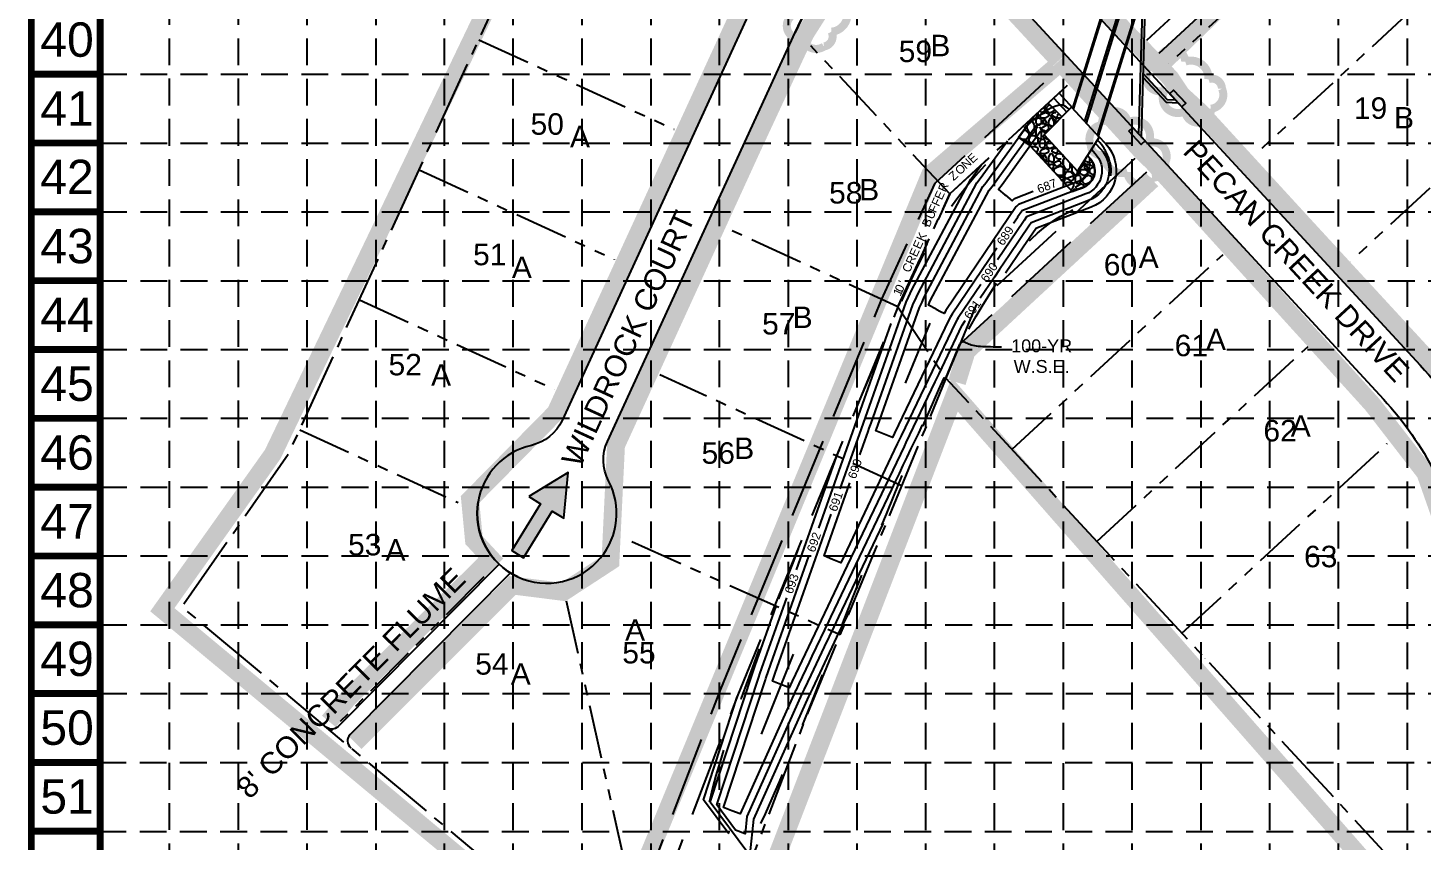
# Model space of a CAD drawing. Header units: inches. Extents: x 2374673 to 2376216, y 6907678 to 6910144.
# Drawn here: x 2374673 to 2375453, y 6908136 to 6908590 of the extents above; entities that cross this region are included whole.
import ezdxf
from ezdxf.enums import TextEntityAlignment as Align

# ---------------------------------------------------------------- set-up
doc = ezdxf.new("R2010")
doc.units = ezdxf.units.IN
doc.header["$LTSCALE"] = 60
doc.header["$MEASUREMENT"] = 0
for name, pattern in [('DASH', [1, 0.5, -0.5]), ('DASHED', [0.75, 0.5, -0.25]), ('FLOW_ARROW', [2, 1, 1]), ('HIDDEN', [0.375, 0.25, -0.125]), ('LEADER_LINE', [2, 1, 1]), ('LONG_DASH', [1, 0.75, -0.25]), ('LONG_SHORT_DASH', [1, 0.7, -0.1, 0.1, -0.1]), ('LONG_TWO_SHORT', [1, 0.5, -0.1, 0.1, -0.1, 0.1, -0.1])]:
    doc.linetypes.add(name, pattern=pattern)
for name, color, linetype in [('100_WSE', 4, 'Continuous'), ('ADJOINER_TEXT', 4, 'LONG_TWO_SHORT'), ('ARROWS', 252, 'Continuous'), ('BASE', 7, 'Continuous'), ('BOUNDARY', 13, 'Continuous'), ('CHANNEL_CONT', 5, 'Continuous'), ('CREEK_BUFFER', 4, 'LEADER_LINE'), ('CURB', 5, 'Continuous'), ('Erosion Blanket', 84, 'Continuous'), ('GRADING_PAD-TEXT', 11, 'Continuous'), ('GRID', 254, 'DASHED'), ('Inlet Protection', 5, 'Continuous'), ('Limits of Disturbance', 1, 'Continuous'), ('LOT__40', 4, 'Continuous'), ('LOT_LINES', 13, 'LONG_TWO_SHORT'), ('SD_INLETS', 5, 'Continuous'), ('SD_PIPE', 1, 'Continuous'), ('Silt Fence', 200, 'Continuous')]:
    doc.layers.add(name, color=color, linetype=linetype)
doc.styles.get("Standard").update_dxf_attribs({"font": 'ARIAL.TTF'})

# ---------------------------------------------------------------- blocks, each defined once
blk = doc.blocks.new('arrow')
blk.add_lwpolyline([(-67.01, -25.36), (-59.33, -25.42), (-59.57, -56.14), (-51.89, -56.2), (-51.65, -25.48), (-43.97, -25.54), (-55.3, -2.41), (-67.01, -25.36)], close=True)
at = {"color": 254}
for points in [[(-43.97, -25.54), (-67.01, -25.36), (-55.3, -2.41), (-67.01, -25.36)], [(-59.57, -56.14), (-51.89, -56.2), (-59.33, -25.42), (-51.65, -25.48)]]:
    blk.add_solid(points, dxfattribs=at)

msp = doc.modelspace()

# ---------------------------------------------------------------- linework, layer by layer
at = {"layer": '100_WSE', "color": 5, "linetype": 'DASH', "flags": 128}
msp.add_lwpolyline([(2375255.39, 6908544.53), (2375254.66, 6908545.29), (2375253.87, 6908545.99), (2375252.99, 6908546.57), (2375251.94, 6908546.96), (2375250.69, 6908547.1), (2375249.17, 6908546.92), (2375247.35, 6908546.37), (2375245.15, 6908545.38), (2375242.54, 6908543.89), (2375239.46, 6908541.83), (2375235.88, 6908539.17), (2375231.86, 6908535.94), (2375227.48, 6908532.19), (2375222.82, 6908527.98), (2375217.98, 6908523.35), (2375213.03, 6908518.38), (2375208.05, 6908513.1), (2375203.12, 6908507.58), (2375198.34, 6908501.86), (2375193.78, 6908496.01), (2375189.5, 6908490.07), (2375185.49, 6908484.03), (2375181.71, 6908477.88), (2375178.14, 6908471.62), (2375174.72, 6908465.22), (2375171.43, 6908458.68), (2375168.22, 6908451.99), (2375165.07, 6908445.14), (2375161.94, 6908438.11), (2375158.79, 6908430.88), (2375155.6, 6908423.47), (2375152.35, 6908415.87), (2375149.07, 6908408.11), (2375145.74, 6908400.21), (2375142.38, 6908392.19), (2375138.99, 6908384.06), (2375135.58, 6908375.85), (2375132.16, 6908367.58), (2375128.72, 6908359.27), (2375125.28, 6908350.93), (2375121.83, 6908342.58), (2375118.38, 6908334.21), (2375114.91, 6908325.79), (2375111.44, 6908317.31), (2375107.94, 6908308.73), (2375104.43, 6908300.05), (2375100.88, 6908291.23), (2375097.31, 6908282.26), (2375093.71, 6908273.12), (2375090.06, 6908263.78), (2375086.38, 6908254.24), (2375082.7, 6908244.56), (2375079.06, 6908234.84), (2375075.49, 6908225.15), (2375072.04, 6908215.57), (2375068.75, 6908206.2), (2375065.65, 6908197.1), (2375062.79, 6908188.38), (2375060.21, 6908180.11), (2375057.94, 6908172.36), (2375056.02, 6908165.22), (2375054.43, 6908158.67), (2375053.15, 6908152.69), (2375052.14, 6908147.24), (2375051.39, 6908142.3), (2375050.86, 6908137.84), (2375050.53, 6908133.84), (2375050.38, 6908130.27), (2375050.38, 6908127.11), (2375050.5, 6908124.32), (2375050.73, 6908121.88), (2375051.05, 6908119.78), (2375051.49, 6908118.01), (2375052.04, 6908116.55), (2375052.72, 6908115.4), (2375053.52, 6908114.55), (2375054.45, 6908113.98), (2375055.52, 6908113.68), (2375056.74, 6908113.64), (2375058.1, 6908113.86), (2375059.62, 6908114.33), (2375061.31, 6908115.12), (2375063.17, 6908116.33), (2375065.22, 6908118.03), (2375067.46, 6908120.3), (2375069.91, 6908123.25), (2375072.57, 6908126.94), (2375075.46, 6908131.47), (2375078.58, 6908136.92), (2375081.94, 6908143.37), (2375085.56, 6908150.88), (2375089.4, 6908159.37), (2375093.44, 6908168.72), (2375097.67, 6908178.81), (2375102.05, 6908189.53), (2375106.55, 6908200.78), (2375111.16, 6908212.42), (2375115.85, 6908224.35), (2375120.6, 6908236.46), (2375125.37, 6908248.62), (2375130.14, 6908260.74), (2375134.9, 6908272.74), (2375139.61, 6908284.57), (2375144.25, 6908296.17), (2375148.81, 6908307.48), (2375153.25, 6908318.44), (2375157.56, 6908329.01), (2375161.71, 6908339.11), (2375165.68, 6908348.69), (2375169.45, 6908357.69), (2375172.99, 6908366.07), (2375176.35, 6908373.89), (2375179.54, 6908381.2), (2375182.61, 6908388.06), (2375185.59, 6908394.55), (2375188.51, 6908400.73), (2375191.41, 6908406.65), (2375194.32, 6908412.39), (2375197.29, 6908418.01), (2375200.33, 6908423.58), (2375203.48, 6908429.14), (2375206.73, 6908434.66), (2375210.06, 6908440.1), (2375213.46, 6908445.41), (2375216.91, 6908450.56), (2375220.39, 6908455.5), (2375223.88, 6908460.18), (2375227.37, 6908464.56), (2375230.85, 6908468.59), (2375234.29, 6908472.24), (2375237.68, 6908475.46), (2375240.99, 6908478.29), (2375244.22, 6908480.75), (2375247.34, 6908482.88), (2375250.33, 6908484.73), (2375253.17, 6908486.31), (2375255.85, 6908487.68), (2375258.34, 6908488.85), (2375260.63, 6908489.88), (2375262.69, 6908490.79), (2375264.52, 6908491.62), (2375266.12, 6908492.38), (2375267.53, 6908493.09), (2375268.76, 6908493.75), (2375269.84, 6908494.38), (2375270.79, 6908495), (2375271.62, 6908495.62), (2375272.37, 6908496.24), (2375273.05, 6908496.89), (2375273.69, 6908497.57), (2375274.31, 6908498.3), (2375274.9, 6908499.07), (2375275.46, 6908499.88), (2375275.98, 6908500.72), (2375276.48, 6908501.59), (2375276.93, 6908502.47), (2375277.35, 6908503.37), (2375277.72, 6908504.28), (2375278.04, 6908505.2), (2375278.3, 6908506.11), (2375278.52, 6908507.02), (2375278.68, 6908507.92), (2375278.79, 6908508.81), (2375278.85, 6908509.7), (2375278.86, 6908510.58), (2375278.83, 6908511.46), (2375278.75, 6908512.33), (2375278.63, 6908513.21), (2375278.48, 6908514.07), (2375278.28, 6908514.94), (2375278.05, 6908515.8), (2375277.79, 6908516.66), (2375277.5, 6908517.5), (2375277.19, 6908518.34), (2375276.86, 6908519.15), (2375276.5, 6908519.94), (2375276.14, 6908520.7), (2375275.76, 6908521.43), (2375275.38, 6908522.13), (2375274.99, 6908522.78), (2375274.61, 6908523.39), (2375274.22, 6908523.96), (2375273.84, 6908524.5), (2375273.45, 6908525.01), (2375273.07, 6908525.48), (2375272.68, 6908525.94), (2375272.3, 6908526.38), (2375271.92, 6908526.81), (2375271.53, 6908527.22), (2375271.15, 6908527.63)], dxfattribs=at)
at = {"layer": '100_WSE', "color": 250, "linetype": 'LEADER_LINE', "flags": 128}
msp.add_lwpolyline([(2375195.79, 6908415.18), (2375196.4, 6908414.86), (2375197.02, 6908414.55), (2375197.66, 6908414.24), (2375198.32, 6908413.95), (2375199.03, 6908413.66), (2375199.78, 6908413.39), (2375200.59, 6908413.14), (2375201.47, 6908412.92), (2375202.42, 6908412.71), (2375203.46, 6908412.54), (2375204.59, 6908412.4), (2375205.8, 6908412.28), (2375207.1, 6908412.19), (2375208.46, 6908412.13), (2375209.87, 6908412.08), (2375211.34, 6908412.05), (2375212.84, 6908412.03), (2375214.37, 6908412.02), (2375215.93, 6908412.01), (2375217.49, 6908412.01)], dxfattribs=at)
at = {"layer": 'BASE', "const_width": 3.85}
for points in [[(2376214, 6907679.5), (2376214, 6910141.68), (2374675.13, 6910141.68), (2374675.13, 6907679.5)], [(2376175.53, 6907717.97), (2376175.53, 6910103.21), (2374713.6, 6910103.21), (2374713.6, 6907717.97)]]:
    msp.add_lwpolyline(points, close=True, dxfattribs=at)
for points in [[(2374713.6, 6908564.35), (2374675.13, 6908564.35)], [(2374713.6, 6908525.87), (2374675.13, 6908525.87)], [(2374713.6, 6908487.4), (2374675.13, 6908487.4)], [(2374713.6, 6908448.93), (2374675.13, 6908448.93)], [(2374713.6, 6908410.46), (2374675.13, 6908410.46)], [(2374713.6, 6908371.99), (2374675.13, 6908371.99)], [(2374713.6, 6908333.52), (2374675.13, 6908333.52)], [(2374713.6, 6908295.04), (2374675.13, 6908295.04)], [(2374713.6, 6908256.57), (2374675.13, 6908256.57)], [(2374713.6, 6908218.1), (2374675.13, 6908218.1)], [(2374713.6, 6908179.63), (2374675.13, 6908179.63)], [(2374713.6, 6908141.16), (2374675.13, 6908141.16)]]:
    msp.add_lwpolyline(points, dxfattribs=at)
at = {"layer": 'BOUNDARY', "color": 250, "linetype": 'LONG_SHORT_DASH', "flags": 128}
msp.add_lwpolyline([(2375316.21, 6909999.41), (2375481.95, 6910001.17), (2375631.36, 6910000.99), (2376062.88, 6910004.02), (2376169.01, 6909200.59), (2375755.32, 6909180.66), (2375806.37, 6908882.92), (2375905.72, 6908301.86), (2375500.03, 6908055.74), (2375186.51, 6908394.4), (2375107.09, 6908202.16), (2375041.7, 6908030.88), (2374759.33, 6908266.66), (2374819, 6908352.16), (2374966.8, 6908673.77), (2374727.75, 6908833.73), (2375002.39, 6909918.05), (2375142.41, 6909998.91), (2375316.21, 6909999.41)], close=True, dxfattribs=at)
at = {"layer": 'CHANNEL_CONT', "color": 5, "linetype": 'Continuous', "flags": 128}
for points in [[(2375249.75, 6908553.74), (2375257.32, 6908545.53)], [(2375240.93, 6908545.6), (2375248.4, 6908537.51)], [(2375251.35, 6908540.48), (2375243.67, 6908548.12)], [(2375246.81, 6908551.02), (2375254.05, 6908543.18)], [(2375214.98, 6908467.17), (2375189.95, 6908430.24), (2375189.94, 6908430.21), (2375189.11, 6908428.8), (2375188.1, 6908427.08), (2375157.76, 6908363.69), (2375156.57, 6908361.19), (2375154.68, 6908361.97), (2375151.95, 6908363.1), (2375151.94, 6908363.1), (2375147.33, 6908365.01), (2375148.38, 6908368), (2375171.74, 6908433.87), (2375173.14, 6908436.99), (2375174.33, 6908439.65), (2375207.23, 6908501.55), (2375209, 6908503.78), (2375209.42, 6908504.32), (2375235.7, 6908540.77)], [(2375138.37, 6908351.64), (2375142.94, 6908364.61), (2375143.63, 6908366.54), (2375144.62, 6908369.34), (2375168.05, 6908435.41), (2375169.97, 6908439.7), (2375170.9, 6908441.71), (2375203.8, 6908503.61), (2375205.7, 6908506.01), (2375220.96, 6908527.16)], [(2375127.42, 6908332.58), (2375139.25, 6908366.13), (2375164.35, 6908436.94), (2375165.63, 6908439.8), (2375167.47, 6908443.78), (2375200.37, 6908505.68), (2375202.09, 6908507.84), (2375206.21, 6908513.55)], [(2375205.98, 6908446.77), (2375193.38, 6908428.17), (2375192.75, 6908427.17), (2375191.79, 6908425.55), (2375161.49, 6908362.23), (2375160.26, 6908359.66), (2375159.32, 6908357.68), (2375127.67, 6908291.24), (2375123.04, 6908293.15), (2375118.42, 6908295.06), (2375132.84, 6908335.95)], [(2375197.16, 6908426.63), (2375196.81, 6908426.11), (2375195.56, 6908424.14), (2375195.49, 6908424.01), (2375182.52, 6908396.92), (2375180.36, 6908392.4), (2375164.13, 6908358.5), (2375163.08, 6908356.29), (2375131.36, 6908289.72), (2375100.52, 6908224.97), (2375098.81, 6908221.38), (2375098.19, 6908221.64), (2375094.16, 6908223.2), (2375094.15, 6908223.21), (2375089.5, 6908225.02), (2375091.07, 6908229.48), (2375114.73, 6908296.59), (2375122.42, 6908318.4)], [(2375115.43, 6908310.61), (2375135.55, 6908367.66), (2375155.91, 6908425.08)], [(2375173.24, 6908368.28), (2375171.08, 6908363.77), (2375168.92, 6908359.25), (2375166.77, 6908354.76), (2375164.62, 6908350.24), (2375162.47, 6908345.72), (2375160.31, 6908341.2), (2375158.16, 6908336.68), (2375156.01, 6908332.16), (2375122.03, 6908260.83), (2375121, 6908258.77), (2375111.59, 6908238.98), (2375110.07, 6908235.73), (2375104.29, 6908223.59), (2375102.54, 6908219.92), (2375102.24, 6908219.29), (2375071.44, 6908150.84), (2375066.78, 6908152.65), (2375062.12, 6908154.45), (2375085.54, 6908225.81), (2375085.78, 6908226.48), (2375087.3, 6908230.83), (2375109.9, 6908294.91)], [(2375103.01, 6908287.37), (2375125.42, 6908350.93)], [(2375151.49, 6908313.39), (2375126.53, 6908261), (2375123.75, 6908255.42), (2375118.45, 6908244.27), (2375110.96, 6908228.33), (2375107.28, 6908220.6), (2375105.99, 6908217.88), (2375075.17, 6908149.39), (2375074.17, 6908139.69), (2375068.9, 6908141.74), (2375058.39, 6908155.9), (2375081.81, 6908227.26), (2375082.51, 6908229.23), (2375083.57, 6908232.25), (2375097.47, 6908271.68)], [(2375132.34, 6908263.9), (2375131.04, 6908261.18), (2375126.51, 6908252.08), (2375125.31, 6908249.56), (2375111.85, 6908220.92), (2375109.72, 6908216.44), (2375101.5, 6908198.17), (2375078.9, 6908147.95), (2375076.89, 6908128.55), (2375075.68, 6908129.02), (2375054.66, 6908157.35), (2375078.08, 6908228.71), (2375079.48, 6908232.67), (2375079.87, 6908233.78), (2375091.6, 6908267.03)], [(2375065.15, 6908139.63), (2375050.93, 6908158.79), (2375069.82, 6908216.34)]]:
    msp.add_lwpolyline(points, dxfattribs=at)
for points in [[(2375263.39, 6908515.37), (2375264.16, 6908514.54, -0.529707), (2375261.9, 6908504.87), (2375227.03, 6908491.44), (2375225.93, 6908490.41), (2375225.85, 6908490.33), (2375186.53, 6908432.3), (2375185.56, 6908430.62), (2375183.44, 6908431.5), (2375181.12, 6908432.9), (2375180.97, 6908432.99), (2375176.69, 6908435.17), (2375177.75, 6908437.59), (2375210.65, 6908499.49), (2375212.88, 6908502.36), (2375213.7, 6908503.42), (2375236.04, 6908534.4, -0.474281), (2375245.31, 6908534.95), (2375245.57, 6908534.67)], [(2375242.75, 6908531.84), (2375242.37, 6908532.24, 0.474281), (2375239.28, 6908532.06), (2375217.98, 6908502.52), (2375215.95, 6908499.86), (2375219.49, 6908496.96), (2375219.78, 6908496.74), (2375223.61, 6908493.61), (2375224.81, 6908494.84), (2375224.87, 6908494.89), (2375235.22, 6908498.88)], [(2375271.68, 6908529.98), (2375275.91, 6908525.39, -0.529707), (2375267.65, 6908489.94), (2375236.84, 6908478.07), (2375236.75, 6908477.93), (2375229.73, 6908467.57), (2375219.9, 6908453.06)], [(2375270.03, 6908525.87), (2375272.98, 6908522.68, -0.529707), (2375266.22, 6908493.67), (2375234.21, 6908481.35), (2375233.78, 6908480.71), (2375233.32, 6908480), (2375222.09, 6908463.42), (2375219.28, 6908459.27), (2375216.47, 6908455.13), (2375213.66, 6908450.98), (2375210.85, 6908446.84), (2375208.04, 6908442.69), (2375205.59, 6908439.08)], [(2375267.82, 6908522.37), (2375270.04, 6908519.96, -0.529707), (2375264.78, 6908497.4), (2375231.62, 6908484.64), (2375230.2, 6908482.53), (2375229.9, 6908482.06), (2375215.32, 6908460.54)], [(2375265.61, 6908518.87), (2375267.1, 6908517.25, -0.529707), (2375263.34, 6908501.14), (2375229.04, 6908487.93), (2375228.88, 6908487.7), (2375226.61, 6908484.35), (2375226.47, 6908484.12), (2375224.31, 6908480.94)], [(2375250.75, 6908504.86), (2375260.47, 6908508.6, 0.529707), (2375261.22, 6908511.82), (2375261.18, 6908511.86)]]:
    msp.add_lwpolyline(points, format="xyb", dxfattribs=at)
at = {"layer": 'CREEK_BUFFER', "color": 250, "linetype": 'LONG_DASH', "flags": 128}
for points in [[(2375298.91, 6908583.47), (2375328.66, 6908610.93), (2375362.52, 6908692.89), (2375387.27, 6908857.78), (2375398.25, 6908930.96), (2375399.22, 6908989.45)], [(2375305.69, 6908576.12), (2375337.06, 6908605.08), (2375372.22, 6908690.2), (2375397.16, 6908856.3), (2375408.24, 6908930.14), (2375409.22, 6908989.28)], [(2375012.43, 6908094.41), (2375060.62, 6908220.62), (2375150.52, 6908438.23), (2375180.45, 6908503.38), (2375247.59, 6908565.35)], [(2375254.38, 6908558), (2375188.7, 6908497.39), (2375159.69, 6908434.23), (2375070.12, 6908217.43), (2375020.55, 6908087.63), (2375012.43, 6908094.41)], [(2375292.05, 6908517.18), (2375203.46, 6908435.41), (2375186.51, 6908394.4)], [(2375186.51, 6908394.4), (2375194.37, 6908413.42), (2375298.83, 6908509.83)]]:
    msp.add_lwpolyline(points, dxfattribs=at)
at = {"layer": 'CURB', "color": 250, "linetype": 'Continuous', "flags": 128}
for points in [[(2375664.66, 6908767.46), (2375623.6, 6909007.63, 0.414214), (2375600.51, 6909023.97), (2375504.55, 6909007.56, -0.105177), (2375290.85, 6909016.17), (2375254.2, 6909025.52, 0.435971), (2375229.57, 6909009.64), (2375229.51, 6909009.33, 0.006791), (2375227.38, 6908996.3), (2375193.37, 6908769.69, -0.054703), (2375178.66, 6908714), (2375178.66, 6908714, 0.285621), (2375182.63, 6908693.25), (2375451.72, 6908401.67, -0.136328), (2375504.05, 6908299.75), (2375504.05, 6908299.75, 0.085455), (2375527.1, 6908240.99), (2375573.92, 6908163.64)], [(2375135.28, 6908640.06), (2375135.28, 6908640.06, 0.065885), (2375102.27, 6908587.67), (2375102.27, 6908587.67), (2375102.27, 6908587.67, -0.065885), (2375135.28, 6908640.06), (2375135.28, 6908640.06, 0.018078), (2375146.94, 6908655.17), (2375146.94, 6908655.17, -0.475332), (2375177.9, 6908657.09), (2375431.14, 6908382.68, -0.136328), (2375476.63, 6908294.09), (2375481.97, 6908268.18, 0.085455), (2375510.97, 6908194.26), (2375541.41, 6908143.96)], [(2375076.83, 6908599.35), (2374971.85, 6908370.78, -0.232963), (2374954.7, 6908356.84), (2374954.7, 6908356.84, 0.303136), (2374924.94, 6908325.37), (2374924.94, 6908325.37, 0.339454), (2374947.11, 6908283.38), (2374947.11, 6908283.38), (2374947.11, 6908283.38, -0.339454), (2374924.94, 6908325.37), (2374924.94, 6908325.37)], [(2374947.11, 6908283.38), (2374947.11, 6908283.38, 0.339454), (2374993.41, 6908293.93), (2374993.41, 6908293.93, 0.303135), (2374997.89, 6908337.01), (2374997.89, 6908337.01, -0.232963), (2374997.29, 6908359.09), (2375102.27, 6908587.67)]]:
    msp.add_lwpolyline(points, format="xyb", dxfattribs=at)
at = {"layer": 'Erosion Blanket', "const_width": 10, "flags": 128}
for points in [[(2374841.51, 6908202.56), (2374852.01, 6908215.23), (2374932.03, 6908293.73), (2374922.62, 6908303.86), (2374920.45, 6908326.65), (2374968.24, 6908375.13), (2375076.33, 6908609.86), (2375128.37, 6908687.12), (2375130.5, 6908697.54), (2375126.13, 6908706.1), (2375112.64, 6908720), (2375090.88, 6908738.7), (2375071.57, 6908755.18), (2374928.14, 6908851.04), (2374888.84, 6908864.91), (2374870.7, 6908889.8), (2374868.84, 6908920.01), (2374889, 6908956.56), (2375095.3, 6909772.99)], [(2375249.66, 6908572.02), (2375239.87, 6908582.5), (2375183.18, 6908643.85), (2375173.73, 6908654.23), (2375160.51, 6908658), (2375152.02, 6908650.45), (2375148.15, 6908649.77), (2375140.19, 6908637.61), (2375118.44, 6908603.66), (2375107.87, 6908587.02), (2375077.91, 6908522.66), (2375002.04, 6908356.85), (2374998.93, 6908292.06), (2374972.69, 6908274.94), (2374944.13, 6908278.53), (2374856.23, 6908190.6)], [(2375271.34, 6908604.58), (2375311.96, 6908562.19), (2375318.19, 6908552.85), (2375328.87, 6908543.07), (2375383.56, 6908483.39), (2375457.87, 6908402.7), (2375489.73, 6908356.58), (2375510.14, 6908297.62), (2375532.53, 6908243.38), (2375534.4, 6908240.22)], [(2375249.75, 6908571.85), (2375295.93, 6908521.29), (2375302.15, 6908515.25), (2375354.16, 6908457.82), (2375424.84, 6908379.85), (2375454.57, 6908341.38), (2375472.93, 6908289.06), (2375477.38, 6908261.61), (2375506.7, 6908191.16), (2375537.81, 6908140.04), (2375540.5, 6908116.7)]]:
    msp.add_lwpolyline(points, dxfattribs=at)
at = {"layer": 'GRADING_PAD-TEXT', "color": 250, "linetype": 'FLOW_ARROW', "flags": 128}
for points in [[(2375177.59, 6908425.18), (2375163.72, 6908391.6)], [(2375101.16, 6908240.18), (2375083.14, 6908195.49)]]:
    msp.add_lwpolyline(points, dxfattribs=at)
at = {"layer": 'GRID', "linetype": 'HIDDEN'}
for p, q in [((2374752.43, 6907871.86), (2374752.22, 6910101.77)), ((2374791.06, 6907871.86), (2374790.58, 6910101.75)), ((2374829.42, 6907871.85), (2374829.06, 6910101.65)), ((2374868.09, 6907871.84), (2374867.48, 6910101.59)), ((2374906.22, 6907871.84), (2374906.05, 6910101.89)), ((2374944.45, 6907871.83), (2374944.57, 6910101.82)), ((2374983.21, 6907871.83), (2374983, 6910101.67)), ((2375021.82, 6907871.82), (2375021.43, 6910101.71)), ((2375059.99, 6907871.81), (2375059.99, 6910101.68)), ((2375098.56, 6907871.81), (2375098.52, 6910101.67)), ((2375136.8, 6907871.8), (2375136.87, 6910101.67)), ((2375175.28, 6907871.8), (2375175.51, 6910101.62)), ((2375213.73, 6907871.79), (2375213.73, 6910103.21)), ((2375252.21, 6907871.78), (2375252.21, 6910103.21)), ((2375290.68, 6907871.78), (2375290.68, 6910103.21)), ((2375329.15, 6907871.77), (2375329.15, 6910103.21)), ((2375367.62, 6907871.76), (2375367.62, 6910103.21)), ((2375406.09, 6907871.76), (2375406.09, 6910103.21)), ((2375444.56, 6907871.75), (2375444.56, 6910103.21)), ((2374713.6, 6908564.35), (2376175.53, 6908564.35)), ((2374713.6, 6908525.87), (2376175.53, 6908525.87)), ((2374713.6, 6908487.4), (2376175.53, 6908487.4)), ((2374713.6, 6908448.93), (2376175.53, 6908448.93)), ((2374713.6, 6908410.46), (2376175.53, 6908410.46)), ((2374713.6, 6908371.99), (2376175.53, 6908371.99)), ((2374713.6, 6908333.52), (2376175.53, 6908333.52)), ((2374713.6, 6908295.04), (2376175.53, 6908295.04)), ((2374713.6, 6908256.57), (2376175.53, 6908256.57)), ((2374713.6, 6908218.1), (2376175.53, 6908218.1)), ((2374713.24, 6908179.5), (2376175.16, 6908179.5)), ((2374713.24, 6908141.03), (2376175.16, 6908141.03))]:
    msp.add_line(p, q, dxfattribs=at)
at = {"layer": 'Inlet Protection', "color": 5, "const_width": 4.48}
for points in [[(2375130.3, 6908602.39, 0.520567), (2375130.3, 6908602.39, 0.765195), (2375131.54, 6908616.38, 0.417879), (2375121.92, 6908622.43, 0.6649), (2375112.51, 6908611.4, 0.744833), (2375102.84, 6908598.37, 0.975642), (2375106.38, 6908584.33, 0.520567), (2375118.36, 6908579.86, 0.520567), (2375122.49, 6908588.12, 0.540264), (2375130.3, 6908602.39)], [(2375320.31, 6908571.38, 0.520567), (2375320.31, 6908571.38, 0.765195), (2375306.66, 6908574.69, 0.417879), (2375299.25, 6908566.08, 0.6649), (2375308.76, 6908555.13, 0.744833), (2375320.2, 6908543.63, 0.975642), (2375334.62, 6908545.04, 0.520567), (2375340.82, 6908556.22, 0.520567), (2375333.27, 6908561.53, 0.540264), (2375320.31, 6908571.38)], [(2375288.07, 6908509.6, 0.520567), (2375288.07, 6908509.6, 0.765195), (2375301.73, 6908506.32, 0.417879), (2375309.13, 6908514.94, 0.6649), (2375299.6, 6908525.87, 0.744833), (2375288.13, 6908537.36, 0.975642), (2375273.72, 6908535.92, 0.520567), (2375267.54, 6908524.73, 0.520567), (2375275.1, 6908519.43, 0.540264), (2375288.07, 6908509.6)]]:
    msp.add_lwpolyline(points, format="xyb", close=True, dxfattribs=at)
at = {"layer": 'Limits of Disturbance', "linetype": 'HIDDEN', "ltscale": 3, "const_width": 10, "flags": 128}
msp.add_lwpolyline([(2375917.52, 6908306.42), (2375876.02, 6908506.29), (2375764.63, 6909176.84), (2376167.49, 6909198.62), (2376072.3, 6910009.39), (2375136.3, 6910007.12), (2374990.7, 6909921.8), (2374722.35, 6908831.27), (2374961.44, 6908667.07), (2374810.13, 6908351.94), (2374748.38, 6908264.99), (2375048.84, 6908015.2), (2375191.43, 6908385.27), (2375493.49, 6908041.16)], close=True, dxfattribs=at)
at = {"layer": 'LOT_LINES', "color": 250, "linetype": 'LONG_TWO_SHORT', "flags": 128}
for points in [[(2375399.4, 6908651.52), (2375311.21, 6908570.14)], [(2375446.87, 6908600.08), (2375358.69, 6908518.7)], [(2374925.39, 6908583.65), (2375034.49, 6908533.54)], [(2375188.7, 6908497.39), (2375110.95, 6908580.21)], [(2375188.7, 6908497.39), (2375254.38, 6908558)], [(2375501.13, 6908541.29), (2375412.94, 6908459.91)], [(2374891.98, 6908510.96), (2375001.1, 6908460.84)], [(2375159.69, 6908434.23), (2375188.7, 6908497.39)], [(2375159.69, 6908434.23), (2375064.07, 6908478.15)], [(2375223.35, 6908354.61), (2375341.47, 6908463.62)], [(2374858.57, 6908438.27), (2374967.71, 6908388.14)], [(2375159.69, 6908434.23), (2375186.51, 6908394.4)], [(2375270.82, 6908303.17), (2375388.95, 6908412.18)], [(2375161.68, 6908334.28), (2375026.51, 6908396.36)], [(2374825.17, 6908365.58), (2374913.76, 6908324.89)], [(2375318.3, 6908251.73), (2375433.27, 6908357.84)], [(2375010.83, 6908303.04), (2375127.31, 6908251.1)], [(2374928.17, 6908283.34), (2374842.61, 6908197.12)], [(2374974.26, 6908270.02), (2375024.29, 6908045.42)]]:
    msp.add_lwpolyline(points, dxfattribs=at)
at = {"layer": 'SD_INLETS', "color": 250, "linetype": 'Continuous', "flags": 128}
for points in [[(2375311.62, 6908553.48), (2375313.83, 6908555.51), (2375320.61, 6908548.16), (2375318.4, 6908546.13), (2375311.62, 6908553.48)], [(2375288.84, 6908532.45), (2375291.05, 6908534.49), (2375297.83, 6908527.14), (2375295.62, 6908525.1), (2375288.84, 6908532.45)]]:
    msp.add_lwpolyline(points, close=True, dxfattribs=at)
at = {"layer": 'SD_PIPE', "color": 1, "linetype": 'Continuous'}
for p, q in [((2375242, 6908544), (2375242, 6908546.58)), ((2375243, 6908545.99), (2375244, 6908546.99)), ((2375243, 6908544), (2375243, 6908546)), ((2375243.54, 6908548), (2375243.79, 6908548)), ((2375243.99, 6908547), (2375244.53, 6908547.27)), ((2375247, 6908543.99), (2375247.41, 6908544.4)), ((2375233.71, 6908538), (2375235, 6908538)), ((2375234.43, 6908539), (2375236, 6908539)), ((2375236, 6908536), (2375235, 6908538)), ((2375236, 6908538.99), (2375237, 6908539.99)), ((2375237, 6908540), (2375238, 6908542)), ((2375237, 6908538.99), (2375238, 6908539.99)), ((2375237, 6908537), (2375237, 6908539)), ((2375238, 6908535.99), (2375237, 6908536.99)), ((2375238, 6908542), (2375238, 6908542.89)), ((2375240.01, 6908539), (2375238.01, 6908540)), ((2375239, 6908540.99), (2375240, 6908541.99)), ((2375240, 6908539.98), (2375239, 6908540.98)), ((2375239, 6908535.99), (2375240, 6908536.99)), ((2375240, 6908542.99), (2375239.09, 6908543.89)), ((2375239.99, 6908543), (2375241.99, 6908544)), ((2375239.99, 6908542), (2375241.99, 6908543)), ((2375240, 6908540), (2375242, 6908540)), ((2375240, 6908537), (2375240, 6908539)), ((2375241, 6908539), (2375242, 6908539)), ((2375241, 6908537), (2375241, 6908539)), ((2375242, 6908535.99), (2375241, 6908536.99)), ((2375241.99, 6908540), (2375243.99, 6908541)), ((2375243, 6908537), (2375242, 6908539)), ((2375242, 6908535.99), (2375243, 6908536.99)), ((2375244.01, 6908542), (2375242.01, 6908543)), ((2375244, 6908542.99), (2375243, 6908543.99)), ((2375244, 6908543), (2375245, 6908543)), ((2375244, 6908541), (2375244, 6908542)), ((2375244, 6908538), (2375245, 6908540)), ((2375244, 6908536), (2375244, 6908538)), ((2375244.99, 6908543), (2375246.99, 6908544)), ((2375245, 6908540), (2375246, 6908540)), ((2375246, 6908541.99), (2375247, 6908542.99)), ((2375246, 6908541), (2375246, 6908542)), ((2375247, 6908538), (2375246, 6908540)), ((2375248.01, 6908540), (2375246.01, 6908541)), ((2375247, 6908543), (2375248, 6908543)), ((2375247, 6908536.11), (2375247, 6908538)), ((2375248, 6908539.99), (2375249, 6908540.99)), ((2375248, 6908538.99), (2375249, 6908539.99)), ((2375248, 6908538), (2375248, 6908539)), ((2375248.44, 6908537.55), (2375248, 6908537.98)), ((2375249, 6908541), (2375249, 6908542)), ((2375249, 6908540), (2375250, 6908540)), ((2375250.59, 6908539.71), (2375250.01, 6908540)), ((2375229.01, 6908528), (2375227.16, 6908528.92)), ((2375230.1, 6908533), (2375231, 6908533)), ((2375230.72, 6908533.86), (2375230.99, 6908534)), ((2375231, 6908534), (2375231, 6908534.25)), ((2375233, 6908530.99), (2375231, 6908532.99)), ((2375232, 6908534), (2375232, 6908535.63)), ((2375233, 6908532), (2375232, 6908534)), ((2375232, 6908528), (2375233, 6908530)), ((2375234, 6908530.99), (2375233, 6908531.99)), ((2375233, 6908530), (2375233, 6908531)), ((2375233, 6908528), (2375234, 6908530)), ((2375234, 6908531), (2375235, 6908531)), ((2375234, 6908530), (2375236, 6908530)), ((2375235, 6908530.99), (2375236, 6908531.99)), ((2375236, 6908532), (2375236, 6908536)), ((2375238, 6908527.99), (2375236, 6908529.98)), ((2375237, 6908533.99), (2375238, 6908534.99)), ((2375237, 6908530), (2375237, 6908534)), ((2375239, 6908527.99), (2375237, 6908529.98)), ((2375238, 6908536), (2375239, 6908536)), ((2375240, 6908533), (2375239, 6908535)), ((2375239, 6908527.99), (2375240, 6908528.99)), ((2375240, 6908533.99), (2375241, 6908534.99)), ((2375241, 6908532), (2375240, 6908534)), ((2375240, 6908529), (2375240, 6908533)), ((2375240.99, 6908535), (2375242.99, 6908536)), ((2375241, 6908532), (2375242, 6908532)), ((2375241, 6908529.99), (2375241.47, 6908530.47)), ((2375241, 6908529), (2375241, 6908530)), ((2375243.01, 6908528), (2375241.01, 6908529)), ((2375242, 6908531.99), (2375244, 6908533.99)), ((2375242, 6908531.99), (2375244, 6908533.99)), ((2375244, 6908534.99), (2375243, 6908535.99)), ((2375244, 6908534), (2375244, 6908535)), ((2375245.93, 6908535.03), (2375244.01, 6908536)), ((2375229, 6908528), (2375232, 6908528)), ((2375229.94, 6908526.88), (2375230, 6908527)), ((2375230, 6908527), (2375232, 6908527)), ((2375233, 6908525.99), (2375232, 6908526.99)), ((2375232.88, 6908524.76), (2375233, 6908525)), ((2375233, 6908527), (2375233, 6908528)), ((2375234, 6908525.99), (2375233, 6908526.98)), ((2375233, 6908525), (2375233, 6908526)), ((2375233.92, 6908523.91), (2375234, 6908523.99)), ((2375234, 6908524), (2375236, 6908524)), ((2375236.01, 6908525), (2375234.01, 6908526)), ((2375236, 6908525), (2375237, 6908525)), ((2375238.01, 6908523), (2375236.01, 6908524)), ((2375237, 6908524.99), (2375238, 6908525.99)), ((2375237.18, 6908520.37), (2375238, 6908522)), ((2375238, 6908526), (2375238, 6908528)), ((2375238, 6908522), (2375238, 6908523)), ((2375239, 6908526.99), (2375240, 6908527.99)), ((2375239, 6908524), (2375239, 6908527)), ((2375240, 6908522.99), (2375239, 6908523.99)), ((2375239, 6908520.99), (2375240, 6908521.99)), ((2375240, 6908519.98), (2375239, 6908520.98)), ((2375239.99, 6908523), (2375241.99, 6908524)), ((2375239.99, 6908522), (2375241.99, 6908523)), ((2375240, 6908528), (2375241, 6908528)), ((2375242, 6908526.99), (2375241, 6908527.99)), ((2375241.99, 6908520), (2375243.99, 6908521)), ((2375242, 6908524), (2375242, 6908527)), ((2375244.01, 6908522), (2375242.01, 6908523)), ((2375243, 6908528), (2375243.75, 6908528)), ((2375243, 6908525.99), (2375244, 6908526.99)), ((2375243, 6908524), (2375243, 6908526)), ((2375244, 6908522.99), (2375243, 6908523.99)), ((2375243.99, 6908527), (2375244.46, 6908527.23)), ((2375244, 6908523), (2375245, 6908523)), ((2375244, 6908521), (2375244, 6908522)), ((2375244.99, 6908523), (2375246.99, 6908524)), ((2375246, 6908521.99), (2375247, 6908522.99)), ((2375246, 6908521), (2375246, 6908522)), ((2375248.01, 6908520), (2375246.01, 6908521)), ((2375247, 6908523.99), (2375247.23, 6908524.22)), ((2375247, 6908523), (2375248, 6908523)), ((2375248, 6908519.99), (2375249, 6908520.99)), ((2375249, 6908521), (2375249, 6908522)), ((2375237.76, 6908519.75), (2375238, 6908519.99)), ((2375240.01, 6908519), (2375238.01, 6908520)), ((2375240, 6908520), (2375242, 6908520)), ((2375240, 6908517.32), (2375240, 6908519)), ((2375241, 6908519), (2375242, 6908519)), ((2375241, 6908517), (2375241, 6908519)), ((2375242, 6908515.99), (2375241, 6908516.99)), ((2375241.78, 6908515.39), (2375242.99, 6908516)), ((2375243, 6908517), (2375242, 6908519)), ((2375242, 6908515.99), (2375243, 6908516.99)), ((2375244, 6908514.99), (2375243, 6908515.99)), ((2375243.52, 6908513.51), (2375244, 6908513.99)), ((2375243.52, 6908513.51), (2375244, 6908513.99)), ((2375244, 6908518), (2375245, 6908520)), ((2375244, 6908516), (2375244, 6908518)), ((2375244, 6908514), (2375244, 6908515)), ((2375246.01, 6908515), (2375244.01, 6908516)), ((2375244.32, 6908512.64), (2375245, 6908514)), ((2375245, 6908520), (2375246, 6908520)), ((2375245, 6908514), (2375246, 6908514)), ((2375247, 6908518), (2375246, 6908520)), ((2375246, 6908514.99), (2375247, 6908515.99)), ((2375247, 6908512.99), (2375246, 6908513.99)), ((2375246.99, 6908515), (2375248.99, 6908516)), ((2375247, 6908516), (2375247, 6908518)), ((2375247, 6908514), (2375247, 6908515)), ((2375248, 6908512.99), (2375247, 6908513.99)), ((2375248, 6908518.99), (2375249, 6908519.99)), ((2375248, 6908518), (2375248, 6908519)), ((2375249, 6908516.98), (2375248, 6908517.98)), ((2375248.99, 6908513), (2375250.99, 6908514)), ((2375249, 6908520), (2375250, 6908520)), ((2375249, 6908517), (2375251, 6908517)), ((2375249, 6908516), (2375250, 6908516)), ((2375251, 6908514.98), (2375250, 6908515.98)), ((2375252.01, 6908519), (2375250.01, 6908520)), ((2375251, 6908514), (2375251, 6908515)), ((2375252, 6908518), (2375252, 6908519)), ((2375252, 6908516), (2375252.99, 6908517.98)), ((2375252, 6908514), (2375252, 6908516)), ((2375253, 6908512), (2375252, 6908514)), ((2375256, 6908512), (2375256, 6908514.72)), ((2375257, 6908510), (2375257, 6908513.64)), ((2375262, 6908511.99), (2375264, 6908513.99)), ((2375262, 6908511.99), (2375264, 6908513.99)), ((2375264, 6908514.99), (2375263.48, 6908515.5)), ((2375264, 6908516), (2375264, 6908516.33)), ((2375264, 6908514), (2375264, 6908515)), ((2375264, 6908512), (2375265, 6908514)), ((2375266.01, 6908515), (2375264.01, 6908516)), ((2375265, 6908514), (2375266, 6908514)), ((2375266, 6908514.99), (2375267, 6908515.99)), ((2375267, 6908512.99), (2375266, 6908513.99)), ((2375266.99, 6908515), (2375268.23, 6908515.62)), ((2375267, 6908516), (2375267, 6908517.35)), ((2375267, 6908514), (2375267, 6908515)), ((2375268, 6908512.99), (2375267, 6908513.99)), ((2375245.83, 6908511), (2375246, 6908511)), ((2375246, 6908511), (2375247, 6908513)), ((2375247, 6908510.99), (2375248, 6908511.99)), ((2375247, 6908509.73), (2375247, 6908511)), ((2375247.99, 6908512), (2375249.99, 6908513)), ((2375248, 6908513), (2375249, 6908513)), ((2375249.01, 6908508), (2375248.25, 6908508.37)), ((2375249, 6908508), (2375252, 6908508)), ((2375249.83, 6908506.66), (2375250, 6908507)), ((2375250, 6908513), (2375251, 6908513)), ((2375250, 6908507), (2375252, 6908507)), ((2375253, 6908510.99), (2375251, 6908512.99)), ((2375252, 6908508), (2375253, 6908510)), ((2375253, 6908505.99), (2375252, 6908506.99)), ((2375254, 6908510.99), (2375253, 6908511.99)), ((2375253, 6908510), (2375253, 6908511)), ((2375253, 6908508), (2375254, 6908510)), ((2375253, 6908507), (2375253, 6908508)), ((2375254, 6908505.99), (2375253, 6908506.98)), ((2375253, 6908505), (2375253, 6908506)), ((2375254, 6908511), (2375255, 6908511)), ((2375254, 6908510), (2375256, 6908510)), ((2375256.01, 6908505), (2375254.01, 6908506)), ((2375255, 6908510.99), (2375256, 6908511.99)), ((2375258, 6908507.99), (2375256, 6908509.98)), ((2375259, 6908507.99), (2375257, 6908509.98)), ((2375257, 6908504.99), (2375258, 6908505.99)), ((2375258, 6908506), (2375258, 6908508)), ((2375259, 6908507.99), (2375260, 6908508.99)), ((2375259, 6908506.99), (2375260, 6908507.99)), ((2375259, 6908504), (2375259, 6908507)), ((2375260, 6908509), (2375260, 6908510.39)), ((2375260, 6908508), (2375261, 6908508)), ((2375261, 6908509.99), (2375262, 6908510.99)), ((2375261, 6908509), (2375261, 6908510)), ((2375262, 6908506.99), (2375261, 6908507.99)), ((2375263.01, 6908508), (2375261.01, 6908509)), ((2375261.27, 6908512), (2375262, 6908512)), ((2375262, 6908511), (2375264, 6908511)), ((2375262, 6908504), (2375262, 6908507)), ((2375263, 6908508), (2375264, 6908508)), ((2375263, 6908505.99), (2375264, 6908506.99)), ((2375263, 6908504), (2375263, 6908506)), ((2375263.99, 6908508), (2375265.99, 6908509)), ((2375263.99, 6908507), (2375265.99, 6908508)), ((2375265, 6908510.99), (2375264, 6908511.99)), ((2375266.01, 6908510), (2375264.01, 6908511)), ((2375265, 6908511), (2375266, 6908511)), ((2375266, 6908511), (2375267, 6908513)), ((2375266, 6908509), (2375266, 6908510)), ((2375268.01, 6908507), (2375266.01, 6908508)), ((2375267, 6908510.99), (2375268, 6908511.99)), ((2375267, 6908509), (2375267, 6908511)), ((2375269.01, 6908508), (2375267.01, 6908509)), ((2375267.99, 6908512), (2375269.31, 6908512.66)), ((2375268, 6908513), (2375269, 6908513)), ((2375268, 6908505), (2375268, 6908507)), ((2375268.99, 6908513), (2375269.19, 6908513.1)), ((2375269, 6908508), (2375269.3, 6908508)), ((2375252.43, 6908503.85), (2375253, 6908505)), ((2375253.11, 6908503.11), (2375254, 6908503.99)), ((2375254, 6908504), (2375256, 6908504)), ((2375256, 6908505), (2375257, 6908505)), ((2375258.01, 6908503), (2375256.01, 6908504)), ((2375256.47, 6908499.47), (2375257, 6908499.99)), ((2375257, 6908500), (2375258, 6908502)), ((2375257, 6908498.99), (2375258, 6908499.99)), ((2375257, 6908498.9), (2375257, 6908499)), ((2375258, 6908502), (2375258, 6908503)), ((2375259.04, 6908499.48), (2375258.01, 6908500)), ((2375260, 6908502.99), (2375259, 6908503.99)), ((2375259, 6908500.99), (2375260, 6908501.99)), ((2375260, 6908499.98), (2375259, 6908500.98)), ((2375259.99, 6908503), (2375261.99, 6908504)), ((2375259.99, 6908502), (2375261.99, 6908503)), ((2375260, 6908500), (2375260.39, 6908500)), ((2375264.01, 6908502), (2375262.01, 6908503)), ((2375264, 6908502.99), (2375263, 6908503.99)), ((2375264, 6908503), (2375265, 6908503)), ((2375264, 6908501.47), (2375264, 6908502)), ((2375264.99, 6908503), (2375266.99, 6908504)), ((2375267, 6908503.99), (2375268, 6908504.99))]:
    msp.add_line(p, q, dxfattribs=at)
at = {"layer": 'SD_PIPE', "color": 250, "linetype": 'Continuous', "flags": 128}
for points in [[(2375278.36, 6908613.11), (2375257.25, 6908545.31)], [(2375278.82, 6908612.61), (2375257.71, 6908544.82)], [(2375285.09, 6908605.82), (2375263.98, 6908538.03)], [(2375286, 6908604.83), (2375264.89, 6908537.04)], [(2375296.15, 6908599.66), (2375294.26, 6908531)], [(2375297.69, 6908601.08), (2375295.72, 6908529.42)], [(2375292.26, 6908598.04), (2375271.15, 6908530.25)], [(2375292.72, 6908597.55), (2375271.61, 6908529.76)], [(2375296.63, 6908562.71), (2375309.57, 6908548.69), (2375316.28, 6908548.42)], [(2375296.69, 6908564.86), (2375310.25, 6908550.17), (2375314.85, 6908549.98)], [(2375256.73, 6908545.88), (2375241.43, 6908530.51)], [(2375256.73, 6908545.88), (2375272.13, 6908529.19)], [(2375272.13, 6908529.19), (2375260.15, 6908510.23)]]:
    msp.add_lwpolyline(points, dxfattribs=at)
at = {"layer": 'SD_PIPE', "color": 1, "linetype": 'Continuous', "flags": 128}
msp.add_lwpolyline([(2375233.63, 6908524.22), (2375251.3, 6908505.07), (2375257.14, 6908498.75), (2375260.12, 6908499.9), (2375262.79, 6908500.92), (2375264.78, 6908501.83), (2375266.43, 6908503.03), (2375267.76, 6908504.48), (2375268.7, 6908506), (2375269.67, 6908509.24), (2375269.72, 6908511.17), (2375268.68, 6908514.96), (2375267.1, 6908517.25), (2375265.61, 6908518.87), (2375260.15, 6908510.23), (2375241.43, 6908530.51), (2375251.35, 6908540.48), (2375243.67, 6908548.12), (2375235.7, 6908540.77), (2375227.14, 6908528.9), (2375233.63, 6908524.22)], close=True, dxfattribs=at)
msp.add_lwpolyline([(2375241.43, 6908530.51), (2375260.15, 6908510.23)], dxfattribs=at)
at = {"layer": 'SD_PIPE', "color": 250, "linetype": 'Continuous', "flags": 128}
for points in [[(2374936.63, 6908290.45), (2374846.61, 6908199.74, -0.389279), (2374839.86, 6908199.42), (2374839.86, 6908199.42)], [(2374943.05, 6908285.55), (2374853.38, 6908195.2, 0.439596), (2374853.73, 6908187.84), (2374853.73, 6908187.84)]]:
    msp.add_lwpolyline(points, format="xyb", dxfattribs=at)
at = {"layer": 'Silt Fence', "const_width": 10, "flags": 128}
for points in [[(2375412.04, 6908989.85), (2375413.06, 6908924.24), (2375387.23, 6908748.52), (2375377.6, 6908690.83), (2375342.38, 6908604.35), (2375307.37, 6908570.43)], [(2375247.18, 6908567.89), (2375177.7, 6908508.33), (2375001, 6908081.29)], [(2375301.83, 6908505.41), (2375198.09, 6908409.49), (2375192.67, 6908392.09)]]:
    msp.add_lwpolyline(points, dxfattribs=at)

# ---------------------------------------------------------------- block references
at = {"layer": 'ARROWS', "rotation": 328.6913783938903}
msp.add_blockref('arrow', (2375023.78, 6908315.06), dxfattribs=at)

# ---------------------------------------------------------------- texts
at = {"layer": '100_WSE', "color": 250, "linetype": 'Continuous'}
for s, p in [('100-YR', (2375240.03, 6908408.9)), ('W.S.E.', (2375240.03, 6908397.38))]:
    msp.add_text(s, height=7.2, dxfattribs=at).set_placement(p, align=Align.CENTER)
at = {"layer": 'ADJOINER_TEXT', "color": 250, "linetype": 'Continuous'}
for p in [(2375294.6, 6908277.65), (2375331.35, 6908237.95)]:
    msp.add_text('-', height=1.8, dxfattribs=at).set_placement(p, align=Align.MIDDLE_CENTER)
at = {"layer": 'BASE'}
for s, p in [('40', (2374695.1, 6908583.7)), ('41', (2374695.1, 6908545.23)), ('42', (2374695.06, 6908506.92)), ('43', (2374695.1, 6908468.29)), ('44', (2374695.1, 6908429.81)), ('45', (2374695.1, 6908391.34)), ('46', (2374695.1, 6908352.87)), ('47', (2374695.1, 6908314.4)), ('48', (2374695.1, 6908275.93)), ('49', (2374695.11, 6908237.55)), ('50', (2374695.11, 6908199.08)), ('51', (2374695.11, 6908160.61))]:
    msp.add_text(s, height=19.236, dxfattribs=at).set_placement(p, align=Align.MIDDLE_CENTER)
at = {"layer": 'CHANNEL_CONT', "color": 5, "linetype": 'Continuous'}
for s, rotation, p in [('687', 21.06116, (2375242.98, 6908501.87, 687)), ('689', 55.8761, (2375219.65, 6908474.05, 689)), ('690', 55.8761, (2375210.65, 6908453.66, 690)), ('691', 55.8761, (2375201.38, 6908432.85, 691)), ('690', 70.5778, (2375135.61, 6908343.79, 690)), ('691', 70.5778, (2375124.92, 6908325.49, 691)), ('692', 70.5778, (2375112.67, 6908302.76, 692)), ('693', 70.5778, (2375100.24, 6908279.52, 693))]:
    msp.add_text(s, height=4.8, rotation=rotation, dxfattribs=at).set_placement(p, align=Align.MIDDLE_CENTER)
at = {"layer": 'CREEK_BUFFER', "color": 250, "linetype": 'Continuous'}
for s, rotation, p in [('O', 42.70306, (2375194.27, 6908507.7)), ('N', 42.70306, (2375197.8, 6908510.96)), ('E', 42.70306, (2375201.33, 6908514.21)), ('Z', 42.70306, (2375190.75, 6908504.45)), ('E', 65.33111, (2375184.2, 6908493.69)), ('R', 65.33111, (2375186.2, 6908498.05)), ('F', 65.33111, (2375180.86, 6908486.42)), ('F', 65.33111, (2375182.53, 6908490.06)), ('B', 65.33111, (2375177.18, 6908478.43)), ('U', 65.33111, (2375179.19, 6908482.79)), ('K', 65.33111, (2375174.14, 6908470.48)), ('E', 65.33111, (2375170.13, 6908461.75)), ('E', 65.33111, (2375172.13, 6908466.12)), ('C', 65.33111, (2375166.12, 6908453.03)), ('R', 65.33111, (2375168.13, 6908457.39)), ('1', 65.33111, (2375161.03, 6908439.86)), ('0', 65.33111, (2375162.03, 6908442.04)), ("'", 65.33111, (2375164.03, 6908446.4))]:
    msp.add_text(s, height=4.8, rotation=rotation, dxfattribs=at).set_placement(p)
at = {"layer": 'GRADING_PAD-TEXT', "color": 250, "linetype": 'Continuous'}
for s, p in [('B', (2375183.42, 6908574.37, 100)), ('B', (2375442.64, 6908534, 100)), ('A', (2374981.92, 6908523.51, 100)), ('B', (2375143.6, 6908493.79, 100)), ('A', (2375299.88, 6908456.08, 100)), ('A', (2374949.41, 6908450.42, 100)), ('B', (2375106.39, 6908422.46, 100)), ('A', (2375337.5, 6908410.13, 100)), ('A', (2374904.24, 6908390.2, 100)), ('A', (2375384.9, 6908361.73, 100)), ('B', (2375073.73, 6908349.26, 100)), ('A', (2374878.76, 6908292.43, 100)), ('A', (2375012.72, 6908247.66, 100)), ('A', (2374948.78, 6908223.08, 100))]:
    msp.add_text(s, height=12, dxfattribs=at).set_placement(p, align=Align.CENTER)
for s, rotation, p in [('PECAN CREEK DRIVE ', 312.70303, (2375318.38, 6908520.64)), (' WILDROCK COURT ', 65.33111, (2374980.09, 6908339.59))]:
    msp.add_text(s, height=12, rotation=rotation, dxfattribs=at).set_placement(p)
msp.add_text("8' CONCRETE FLUME", height=12, rotation=45.21778, dxfattribs=at).set_placement((2374858.02, 6908219.79), align=Align.CENTER)
at = {"layer": 'LOT__40', "color": 250, "linetype": 'Continuous'}
for s, p in [('59', (2375169.43, 6908571.13)), ('19', (2375423.93, 6908539.4)), ('50', (2374963.59, 6908530.51)), ('58', (2375130.48, 6908492.05)), ('51', (2374931.45, 6908457.56)), ('60', (2375284.1, 6908451.89)), ('57', (2375093.03, 6908418.85)), ('61', (2375323.71, 6908406.72)), ('52', (2374884.17, 6908396)), ('62', (2375373.34, 6908359.09)), ('56', (2375059.19, 6908346.58)), ('53', (2374861.55, 6908295.36)), ('63', (2375396.06, 6908288.73)), ('54', (2374932.65, 6908228.7)), ('55', (2375014.88, 6908234.96))]:
    msp.add_text(s, height=12, dxfattribs=at).set_placement(p, align=Align.CENTER)

doc.saveas('drawing.dxf')
